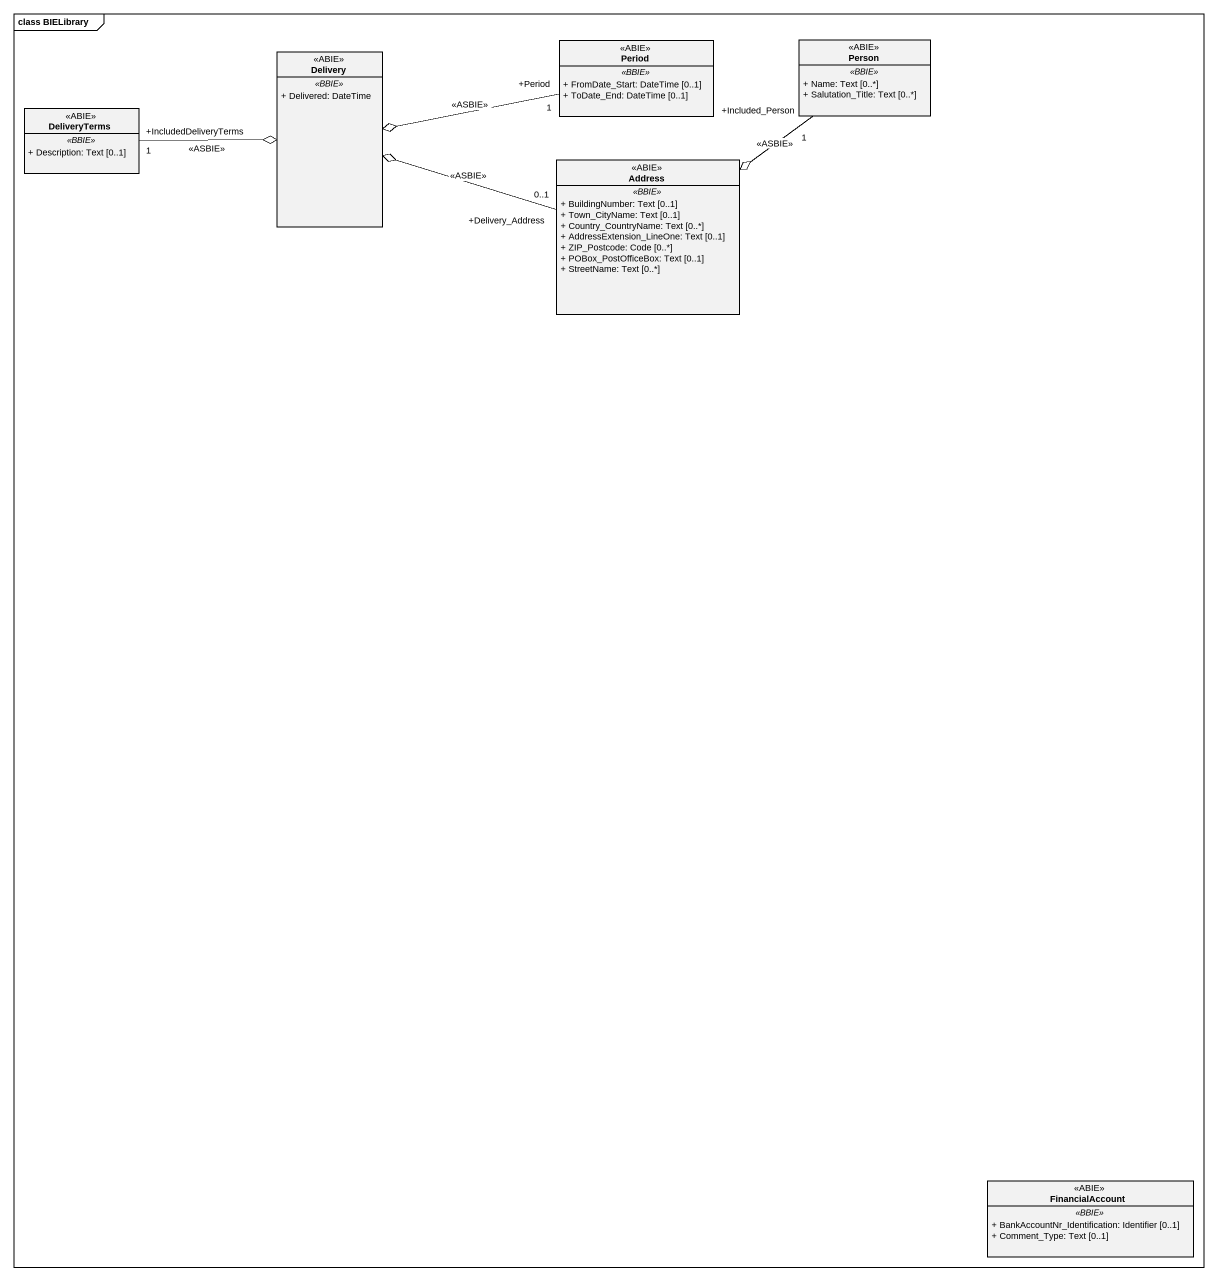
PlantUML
@startuml
mainframe class BIELibrary
hide circle
hide empty members
skinparam classAttributeIconSize 0
class Period <<ABIE>> {
  .. <<BBIE>> ..
  + FromDate_Start: DateTime [0..1]
  + ToDate_End: DateTime [0..1]
}
class "Person" as Person_ <<ABIE>> {
  .. <<BBIE>> ..
  + Name: Text [0..*]
  + Salutation_Title: Text [0..*]
}
class Delivery <<ABIE>> {
  .. <<BBIE>> ..
  + Delivered: DateTime
}
class DeliveryTerms <<ABIE>> {
  .. <<BBIE>> ..
  + Description: Text [0..1]
}
class Address <<ABIE>> {
  .. <<BBIE>> ..
  + BuildingNumber: Text [0..1]
  + Town_CityName: Text [0..1]
  + Country_CountryName: Text [0..*]
  + AddressExtension_LineOne: Text [0..1]
  + ZIP_Postcode: Code [0..*]
  + POBox_PostOfficeBox: Text [0..1]
  + StreetName: Text [0..*]
}
class FinancialAccount <<ABIE>> {
  .. <<BBIE>> ..
  + BankAccountNr_Identification: Identifier [0..1]
  + Comment_Type: Text [0..1]
}
Delivery o-right- "+Period\n1" Period : <<ASBIE>>
Delivery o-left- "+IncludedDeliveryTerms\n1" DeliveryTerms : <<ASBIE>>
Delivery o-right- "+Delivery_Address\n0..1" Address : <<ASBIE>>
Address o-up- "+Included_Person\n1" Person_ : <<ASBIE>>
@enduml
